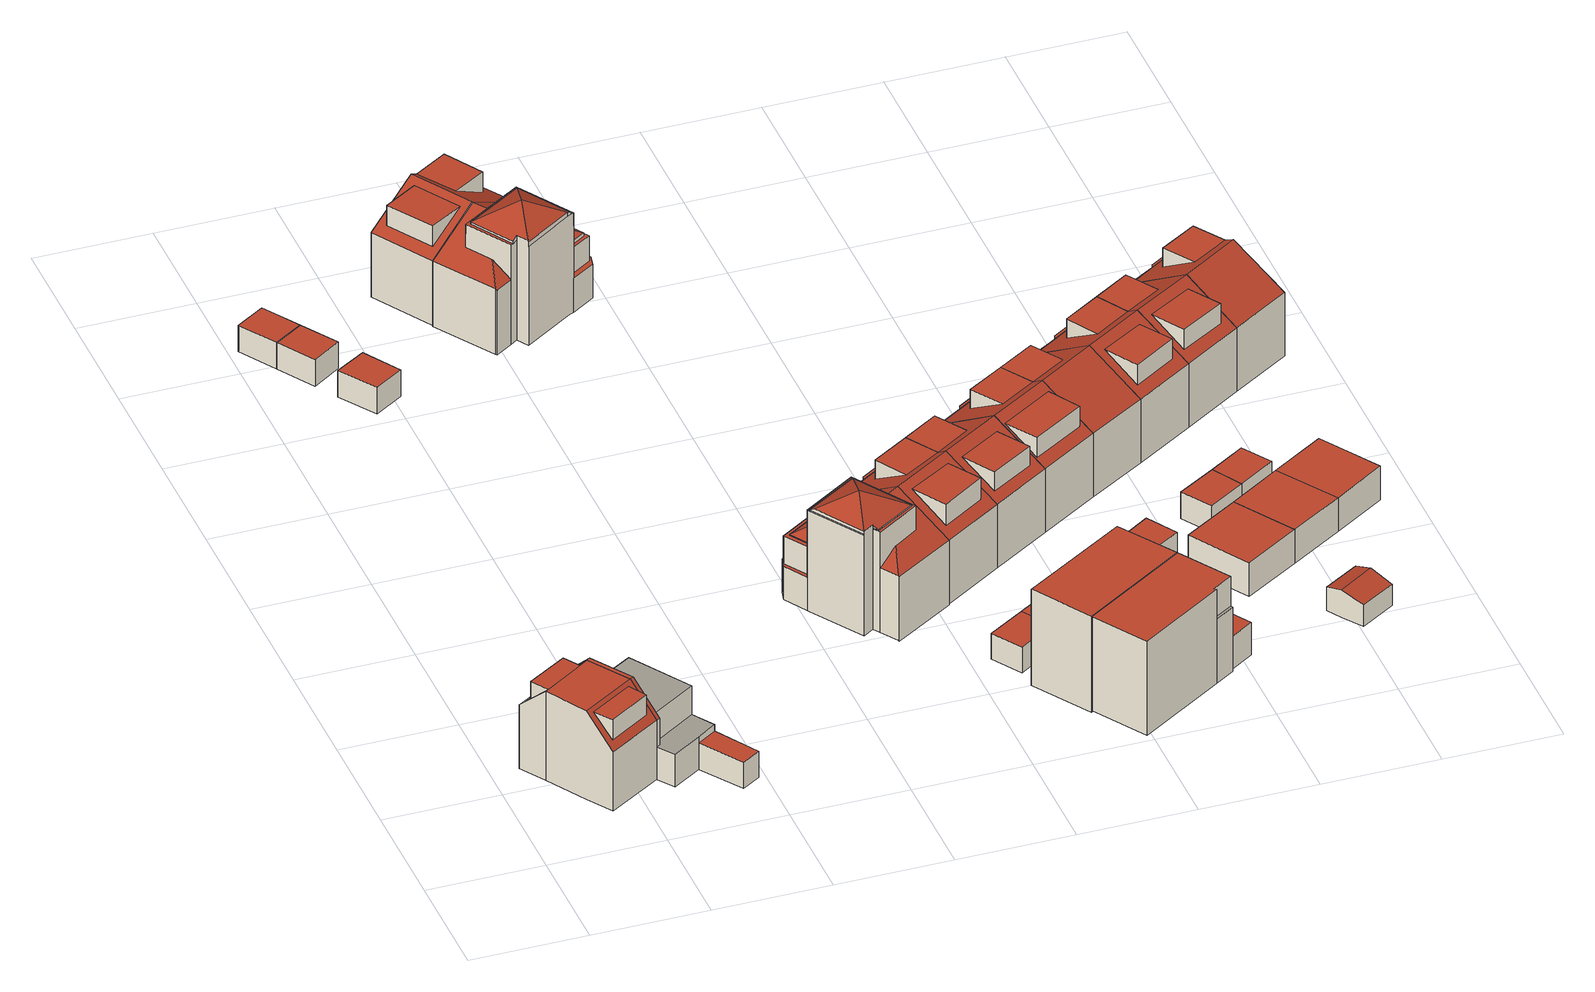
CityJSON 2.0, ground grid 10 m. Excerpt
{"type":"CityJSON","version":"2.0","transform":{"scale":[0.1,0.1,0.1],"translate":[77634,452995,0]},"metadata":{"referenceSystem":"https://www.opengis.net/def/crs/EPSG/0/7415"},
"CityObjects":{
"building1":{"type":"Building","attributes":{"Volume":386.83,"Dakoppervlakte":39.55,"Muuroppervlakte":204.33,"Vloeroppervlakte":48.6,"hoogte_Z_max_in_m_NAP":9.59,"GEB_DOEL":"woonfunctie","dateOfConstruction":"1979-01-01","measuredHeight":8.4},"children":["building1-1","building1-2"],"geometry":[{"type":"Solid","lod":"2","boundaries":[[[[0,1,2,3,4,5,6,7,8,9]],[[10,11,12,13],[14,15,16,17]],[[11,10,18,19]],[[20,21,22,23,19,18],[24,25,26,27]],[[10,13,9,8,7,6,20,18]],[[21,20,6,5]],[[5,4,22,21]],[[0,9,13,12]],[[2,19,23,3]],[[4,3,23,22]],[[12,11,19,2,1,0]],[[28,29,14,17]],[[17,16,28]],[[29,28,16,15]],[[15,14,29]],[[24,27,30,31]],[[27,26,30]],[[31,30,26,25]],[[31,25,24]]]],"semantics":{"surfaces":[{"type":"GroundSurface"},{"type":"RoofSurface"},{"type":"WallSurface"}],"values":[[0,1,1,1,2,2,2,2,2,2,2,1,2,2,2,1,2,2,2]]}}]},
"building1-1":{"type":"BuildingInstallation","attributes":{"relationToConstruction":"outside"},"parents":["building1"],"geometry":[{"type":"MultiSurface","lod":"2","boundaries":[[[28,29,14,17]],[[17,16,28]],[[29,28,16,15]],[[15,14,29]]],"semantics":{"surfaces":[{"type":"RoofSurface"},{"type":"WallSurface"}],"values":[0,1,1,1]}}]},
"building1-2":{"type":"BuildingInstallation","attributes":{"relationToConstruction":"outside"},"parents":["building1"],"geometry":[{"type":"MultiSurface","lod":"2","boundaries":[[[24,27,30,31]],[[27,26,30]],[[31,30,26,25]],[[31,25,24]]],"semantics":{"surfaces":[{"type":"RoofSurface"},{"type":"WallSurface"}],"values":[0,1,1,1]}}]},
"building2":{"type":"Building","attributes":{"Volume":288.57,"Dakoppervlakte":12.69,"Muuroppervlakte":230.84,"Vloeroppervlakte":63.29,"hoogte_Z_max_in_m_NAP":9.59,"GEB_DOEL":"woonfunctie","dateOfConstruction":"1979-01-01","measuredHeight":8.43},"geometry":[{"type":"Solid","lod":"2","boundaries":[[[[32,33,34,35,36,37,38,39,9,8,7,6,40,41]],[[42,43,44,45]],[[46,47,48,49,50,51,52]],[[53,54,55,56,57]],[[58,59,60,61]],[[62,18,10,63]],[[20,18,62,64]],[[13,65,63,10]],[[33,56,45,44,49,34]],[[34,49,48,58,35]],[[39,46,52,9]],[[47,46,39,38,59]],[[37,36,61,60]],[[61,36,35,58]],[[48,47,59,58]],[[53,57,32,41]],[[41,40,54,53]],[[32,57,56,33]],[[9,52,13,10,18,7,8]],[[20,64,54,40,6]],[[18,20,6,7]],[[52,51,65,13]],[[49,44,43,50]],[[45,56,55,42]],[[63,65,51,50,43,42,55,54,64,62]],[[38,37,60,59]]]],"semantics":{"surfaces":[{"type":"GroundSurface"},{"type":"OuterFloorSurface"},{"type":"RoofSurface"},{"type":"WallSurface"}],"values":[[0,1,1,1,2,2,2,2,3,3,3,3,3,3,3,3,3,3,3,3,3,3,3,3,3,3]]}}]},
"building3":{"type":"Building","attributes":{"Volume":28.55,"Dakoppervlakte":11.29,"Muuroppervlakte":34.2,"Vloeroppervlakte":11.29,"hoogte_Z_max_in_m_NAP":3.49,"GEB_DOEL":"onbekend","dateOfConstruction":"1999-01-01","measuredHeight":2.53},"geometry":[{"type":"Solid","lod":"2","boundaries":[[[[66,67,68,69]],[[70,71,72,73]],[[68,67,71,70]],[[66,72,71,67]],[[69,73,72,66]],[[69,68,70,73]]]],"semantics":{"surfaces":[{"type":"GroundSurface"},{"type":"RoofSurface"},{"type":"WallSurface"}],"values":[[0,1,2,2,2,2]]}}]},
"building4":{"type":"Building","attributes":{"Volume":28.62,"Dakoppervlakte":11.28,"Muuroppervlakte":34.29,"Vloeroppervlakte":11.28,"hoogte_Z_max_in_m_NAP":3.49,"GEB_DOEL":"onbekend","dateOfConstruction":"1999-01-01","measuredHeight":2.54},"geometry":[{"type":"Solid","lod":"2","boundaries":[[[[68,67,74,75]],[[76,77,71,70]],[[68,75,76,70]],[[75,74,77,76]],[[67,71,77,74]],[[68,70,71,67]]]],"semantics":{"surfaces":[{"type":"GroundSurface"},{"type":"RoofSurface"},{"type":"WallSurface"}],"values":[[0,1,2,2,2,2]]}}]},
"building5":{"type":"Building","attributes":{"Volume":29.19,"Dakoppervlakte":11.5,"Muuroppervlakte":34.66,"Vloeroppervlakte":11.5,"hoogte_Z_max_in_m_NAP":3.49,"GEB_DOEL":"onbekend","dateOfConstruction":"1999-01-01","measuredHeight":2.54},"geometry":[{"type":"Solid","lod":"2","boundaries":[[[[78,79,80,81]],[[82,83,84,85]],[[82,78,81,83]],[[81,80,84,83]],[[84,80,79,85]],[[78,82,85,79]]]],"semantics":{"surfaces":[{"type":"GroundSurface"},{"type":"RoofSurface"},{"type":"WallSurface"}],"values":[[0,1,2,2,2,2]]}}]},
"building6":{"type":"Building","attributes":{"Volume":504.86,"Dakoppervlakte":55.8,"Muuroppervlakte":244.58,"Vloeroppervlakte":65.82,"hoogte_Z_max_in_m_NAP":9.95,"GEB_DOEL":"woonfunctie","dateOfConstruction":"1999-01-01","measuredHeight":8.85},"children":["building6-1"],"geometry":[{"type":"Solid","lod":"2","boundaries":[[[[86,87,88,89,90,91,92,93,94,95,96,97,98,99]],[[100,101,102,103],[104,105,106,107]],[[100,108,109,110,111,112,113,101]],[[114,115,116,117]],[[118,119,120,121,122,123]],[[124,125,113,112]],[[102,87,86,103]],[[121,108,100,103,86,99,98]],[[109,120,91,90,89,88,101,113,110]],[[114,95,94,115]],[[95,114,117,96]],[[91,120,119,92]],[[122,121,98,97,116]],[[118,123,115,94,93]],[[92,119,118,93]],[[122,116,115,123]],[[108,121,120,109]],[[125,110,113]],[[124,112,111]],[[111,110,125,124]],[[88,87,102,101]],[[97,96,117,116]],[[126,104,107,127]],[[105,104,126]],[[107,106,127]],[[127,106,105,126]]]],"semantics":{"surfaces":[{"type":"GroundSurface"},{"type":"RoofSurface"},{"type":"WallSurface"}],"values":[[0,1,1,1,1,1,2,2,2,2,2,2,2,2,2,2,2,2,2,2,2,2,1,2,2,2]]}}]},
"building6-1":{"type":"BuildingInstallation","attributes":{"relationToConstruction":"outside"},"parents":["building6"],"geometry":[{"type":"MultiSurface","lod":"2","boundaries":[[[126,104,107,127]],[[105,104,126]],[[107,106,127]],[[127,106,105,126]]],"semantics":{"surfaces":[{"type":"RoofSurface"},{"type":"WallSurface"}],"values":[0,1,1,1]}}]},
"building7":{"type":"Building","attributes":{"Volume":634.62,"Dakoppervlakte":88.43,"Muuroppervlakte":297.11,"Vloeroppervlakte":77.49,"hoogte_Z_max_in_m_NAP":12.31,"GEB_DOEL":"woonfunctie","dateOfConstruction":"1999-01-01","measuredHeight":11.28},"geometry":[{"type":"Solid","lod":"2","boundaries":[[[[128,129,130,131,132,133,134,135,136,137,138,139,140,141,142,143,144]],[[145,146,147,148,149,150,151,152]],[[153,154,155]],[[156,157,158,155,154]],[[159,156,154]],[[153,160,159,154]],[[161,162,163,164,165,166,167]],[[168,169,170,171,172,173,174,175]],[[176,177,178,179,171,170,180]],[[181,182,183,184,185,186,187,188]],[[176,189,177]],[[175,174,190]],[[173,147,146,190,174]],[[184,164,163,149,148,178,177,189,185]],[[191,192,160,150]],[[134,133,168,175]],[[169,168,133,132]],[[187,180,170,169,132,131,130]],[[157,193,158]],[[160,192,156,159]],[[129,188,187,130]],[[181,188,129,128]],[[128,144,166,182,181]],[[144,143,167,166]],[[167,143,142,161]],[[162,141,140,163]],[[165,183,182,166]],[[180,187,186,176]],[[135,134,175,190]],[[158,193,194,145]],[[191,138,137,194,193,157,156,192]],[[147,173,172,171,179,178,148]],[[191,150,149,163,140,139,138]],[[137,136,135,190,146,145,194]],[[160,153,151,150]],[[183,165,164,184]],[[176,186,185,189]],[[155,158,145,152]],[[155,152,151,153]],[[141,162,161,142]]]],"semantics":{"surfaces":[{"type":"GroundSurface"},{"type":"RoofSurface"},{"type":"WallSurface"}],"values":[[0,1,1,1,1,1,1,1,1,1,1,1,2,2,2,2,2,2,2,2,2,2,2,2,2,2,2,2,2,2,2,2,2,2,2,2,2,2,2,2]]}}]},
"building8":{"type":"Building","attributes":{"Volume":639.6,"Dakoppervlakte":88.65,"Muuroppervlakte":304.22,"Vloeroppervlakte":78.25,"hoogte_Z_max_in_m_NAP":12.3,"GEB_DOEL":"woonfunctie","dateOfConstruction":"1999-01-01","measuredHeight":11.28},"geometry":[{"type":"Solid","lod":"2","boundaries":[[[[195,196,197,198,199,200,201,202,203,204,205,206,207,208,209,210,211,212,213,214,215,216]],[[217,218,219,220,221,222,223,224]],[[108,100,225,226,227,228,229]],[[230,231,232,225,100,103]],[[230,233,234,231]],[[235,229,228]],[[236,237,238,239,240,241,242]],[[243,244,245,246,247,248,249,250,122,121]],[[251,117,116,252]],[[253,254,255,256]],[[257,258,253,256]],[[253,258,259]],[[260,254,253,259,261]],[[262,219,218,234,200,199,198]],[[202,201,233,230]],[[234,233,201,200]],[[108,121,205,204,203,103,100]],[[202,230,103,203]],[[216,215,239,238]],[[214,240,239,215]],[[240,214,213,241]],[[242,241,213,212]],[[250,249,210,209,252]],[[206,205,121,122,116]],[[248,247,242,212,211]],[[249,248,211,210]],[[209,208,251,252]],[[207,117,251,208]],[[206,116,117,207]],[[236,246,245,237]],[[246,236,242,247]],[[235,244,243,229]],[[229,243,121,108]],[[224,227,226,225,232,217]],[[234,218,217,232,231]],[[235,228,227,224,223,238,237,245,244]],[[222,257,256,263]],[[261,219,262,260]],[[197,264,255,254,260,262,198]],[[263,256,255,264]],[[222,263,264,197,196,195,216,238,223]],[[257,222,221,258]],[[259,220,219,261]],[[258,221,220,259]],[[116,122,250,252]]]],"semantics":{"surfaces":[{"type":"GroundSurface"},{"type":"RoofSurface"},{"type":"WallSurface"}],"values":[[0,1,1,1,1,1,1,1,1,1,1,1,1,2,2,2,2,2,2,2,2,2,2,2,2,2,2,2,2,2,2,2,2,2,2,2,2,2,2,2,2,2,2,2,2]]}}]},
"building9":{"type":"Building","attributes":{"Volume":27.88,"Dakoppervlakte":11.37,"Muuroppervlakte":33.29,"Vloeroppervlakte":11.37,"hoogte_Z_max_in_m_NAP":3.43,"GEB_DOEL":"onbekend","dateOfConstruction":"1999-01-01","measuredHeight":2.45},"geometry":[{"type":"Solid","lod":"2","boundaries":[[[[265,266,267,268]],[[269,270,271,272]],[[266,272,271,267]],[[266,265,269,272]],[[268,270,269,265]],[[267,271,270,268]]]],"semantics":{"surfaces":[{"type":"GroundSurface"},{"type":"RoofSurface"},{"type":"WallSurface"}],"values":[[0,1,2,2,2,2]]}}]},
"building10":{"type":"Building","attributes":{"Volume":500.2,"Dakoppervlakte":56.61,"Muuroppervlakte":242.41,"Vloeroppervlakte":65.35,"hoogte_Z_max_in_m_NAP":10.02,"GEB_DOEL":"woonfunctie","dateOfConstruction":"1999-01-01","measuredHeight":8.92},"children":["building10-1"],"geometry":[{"type":"Solid","lod":"2","boundaries":[[[[273,274,275,276,277,278,279,280,281,282,283,284,285,286]],[[287,288,188,187,289,290]],[[291,292,293,294]],[[295,296,297,298]],[[180,170,299,296,295,300,301,302]],[[299,170,169,303],[304,305,306,307]],[[169,280,279,303]],[[180,187,282,281,170]],[[275,274,294,290,289]],[[285,284,288,287,293]],[[283,282,187,188]],[[292,286,285,293]],[[294,274,273,291]],[[292,291,273,286]],[[287,290,294,293]],[[302,289,187,180]],[[297,296,301]],[[299,303,279,278,277,276,275,289,302,301,296]],[[301,300,298,297]],[[300,295,298]],[[280,169,170,281]],[[284,283,188,288]],[[308,309,304,307]],[[309,308,306,305]],[[305,304,309]],[[308,307,306]]]],"semantics":{"surfaces":[{"type":"GroundSurface"},{"type":"RoofSurface"},{"type":"WallSurface"}],"values":[[0,1,1,1,1,1,2,2,2,2,2,2,2,2,2,2,2,2,2,2,2,2,1,2,2,2]]}}]},
"building10-1":{"type":"BuildingInstallation","attributes":{"relationToConstruction":"outside"},"parents":["building10"],"geometry":[{"type":"MultiSurface","lod":"2","boundaries":[[[308,309,304,307]],[[309,308,306,305]],[[305,304,309]],[[308,307,306]]],"semantics":{"surfaces":[{"type":"RoofSurface"},{"type":"WallSurface"}],"values":[0,1,1,1]}}]},
"building11":{"type":"Building","attributes":{"Volume":27.89,"Dakoppervlakte":11.32,"Muuroppervlakte":33.37,"Vloeroppervlakte":11.32,"hoogte_Z_max_in_m_NAP":3.43,"GEB_DOEL":"onbekend","dateOfConstruction":"1999-01-01","measuredHeight":2.46},"geometry":[{"type":"Solid","lod":"2","boundaries":[[[[267,310,311,268]],[[312,271,270,313]],[[267,268,270,271]],[[311,313,270,268]],[[310,312,313,311]],[[310,267,271,312]]]],"semantics":{"surfaces":[{"type":"GroundSurface"},{"type":"RoofSurface"},{"type":"WallSurface"}],"values":[[0,1,2,2,2,2]]}}]},
"building12":{"type":"Building","attributes":{"Volume":632.76,"Dakoppervlakte":78.88,"Muuroppervlakte":322.73,"Vloeroppervlakte":78.88,"hoogte_Z_max_in_m_NAP":10.12,"GEB_DOEL":"woonfunctie","dateOfConstruction":"2004-01-01","measuredHeight":9.17},"geometry":[{"type":"Solid","lod":"2","boundaries":[[[[314,315,316,317,318,319,320]],[[321,322,323,324,325]],[[326,327,328,329]],[[321,316,315,329,322]],[[323,328,319,318,324]],[[321,325,324,318,317,316]],[[315,314,326,329]],[[326,314,320,327]],[[328,327,320,319]],[[322,329,328,323]]]],"semantics":{"surfaces":[{"type":"GroundSurface"},{"type":"RoofSurface"},{"type":"WallSurface"}],"values":[[0,1,1,2,2,2,2,2,2,2]]}}]},
"building13":{"type":"Building","attributes":{"Volume":499.97,"Dakoppervlakte":56.99,"Muuroppervlakte":243.15,"Vloeroppervlakte":65.18,"hoogte_Z_max_in_m_NAP":10.02,"GEB_DOEL":"woonfunctie","dateOfConstruction":"1999-01-01","measuredHeight":8.95},"children":["building13-1"],"geometry":[{"type":"Solid","lod":"2","boundaries":[[[[330,331,332,333,334,335,336,279,278,277,276,275,274,273]],[[337,338,339,340,290,289]],[[291,294,341,342]],[[343,344,297,296]],[[345,302,301,346,343,296,299,347]],[[303,348,347,299],[349,350,351,352]],[[303,279,336,348]],[[347,348,336,335]],[[332,331,341,340,339]],[[290,294,274,275,289]],[[339,338,333,332]],[[331,330,342,341]],[[273,291,342,330]],[[273,274,294,291]],[[290,340,341,294]],[[345,337,289,302]],[[297,301,296]],[[301,302,289,275,276,277,278,279,303,299,296]],[[344,343,346]],[[346,301,297,344]],[[345,347,335,334,337]],[[337,334,333,338]],[[353,354,351,350]],[[349,352,354,353]],[[354,352,351]],[[350,349,353]]]],"semantics":{"surfaces":[{"type":"GroundSurface"},{"type":"RoofSurface"},{"type":"WallSurface"}],"values":[[0,1,1,1,1,1,2,2,2,2,2,2,2,2,2,2,2,2,2,2,2,2,1,2,2,2]]}}]},
"building13-1":{"type":"BuildingInstallation","attributes":{"relationToConstruction":"outside"},"parents":["building13"],"geometry":[{"type":"MultiSurface","lod":"2","boundaries":[[[353,354,351,350]],[[349,352,354,353]],[[354,352,351]],[[350,349,353]]],"semantics":{"surfaces":[{"type":"RoofSurface"},{"type":"WallSurface"}],"values":[0,1,1,1]}}]},
"building14":{"type":"Building","attributes":{"Volume":560.11,"Dakoppervlakte":71.29,"Muuroppervlakte":304.42,"Vloeroppervlakte":71.75,"hoogte_Z_max_in_m_NAP":10.12,"GEB_DOEL":"woonfunctie","dateOfConstruction":"2004-01-01","measuredHeight":8.91},"geometry":[{"type":"Solid","lod":"2","boundaries":[[[[355,356,357,358,359,360,361,362]],[[363,364,365,366]],[[321,367,368,369,370,322]],[[371,326,329,372]],[[368,367,360,359,364]],[[362,361,321,322,329]],[[357,356,371,372]],[[356,355,326,371]],[[362,329,326,355]],[[364,359,358,365]],[[366,365,358,357,372]],[[368,364,363,369]],[[366,370,369,363]],[[370,366,372,329,322]],[[361,360,367,321]]]],"semantics":{"surfaces":[{"type":"GroundSurface"},{"type":"OuterFloorSurface"},{"type":"RoofSurface"},{"type":"WallSurface"}],"values":[[0,1,2,2,3,3,3,3,3,3,3,3,3,3,3]]}}]},
"building15":{"type":"Building","attributes":{"Volume":28.61,"Dakoppervlakte":11.35,"Muuroppervlakte":34.18,"Vloeroppervlakte":11.35,"hoogte_Z_max_in_m_NAP":3.43,"GEB_DOEL":"onbekend","dateOfConstruction":"1999-01-01","measuredHeight":2.52},"geometry":[{"type":"Solid","lod":"2","boundaries":[[[[373,374,375,376]],[[377,378,379,380]],[[376,378,377,373]],[[376,375,379,378]],[[374,380,379,375]],[[373,377,380,374]]]],"semantics":{"surfaces":[{"type":"GroundSurface"},{"type":"RoofSurface"},{"type":"WallSurface"}],"values":[[0,1,2,2,2,2]]}}]},
"building16":{"type":"Building","attributes":{"Volume":499.41,"Dakoppervlakte":70.47,"Muuroppervlakte":257.48,"Vloeroppervlakte":65.12,"hoogte_Z_max_in_m_NAP":10.02,"GEB_DOEL":"woonfunctie","dateOfConstruction":"1999-01-01","measuredHeight":8.9},"geometry":[{"type":"Solid","lod":"2","boundaries":[[[[381,382,383,384,385,386,387,336,335,334,333,388,389,390]],[[391,338,337,392,393,394]],[[395,396,397,398]],[[399,400,401,402]],[[403,345,347,404,401,400,405,406]],[[404,347,348,407],[408,409,410,411]],[[411,412,413,408]],[[347,345,337,334,335,336,348]],[[348,336,387,407]],[[407,387,386,404]],[[389,388,391,394,396]],[[338,391,388,333]],[[338,333,334,337]],[[383,382,397,393,392]],[[397,382,381,398]],[[390,395,398,381]],[[394,393,397,396]],[[337,345,403,392]],[[402,401,406]],[[384,383,392,403,406,401,404,386,385]],[[406,405,399,402]],[[405,400,399]],[[412,411,410]],[[413,412,410,409]],[[409,408,413]],[[395,390,389,396]]]],"semantics":{"surfaces":[{"type":"GroundSurface"},{"type":"RoofSurface"},{"type":"WallSurface"}],"values":[[0,1,1,1,1,1,1,2,2,2,2,2,2,2,2,2,2,2,2,2,2,2,2,2,2,2]]}}]},
"building17":{"type":"Building","attributes":{"Volume":28.05,"Dakoppervlakte":11.35,"Muuroppervlakte":33.51,"Vloeroppervlakte":11.35,"hoogte_Z_max_in_m_NAP":3.43,"GEB_DOEL":"onbekend","dateOfConstruction":"1999-01-01","measuredHeight":2.47},"geometry":[{"type":"Solid","lod":"2","boundaries":[[[[414,415,416,417]],[[418,377,380,419]],[[414,417,380,377]],[[380,417,416,419]],[[415,418,419,416]],[[414,377,418,415]]]],"semantics":{"surfaces":[{"type":"GroundSurface"},{"type":"RoofSurface"},{"type":"WallSurface"}],"values":[[0,1,2,2,2,2]]}}]},
"building18":{"type":"Building","attributes":{"Volume":481.57,"Dakoppervlakte":72.82,"Muuroppervlakte":241.43,"Vloeroppervlakte":64.79,"hoogte_Z_max_in_m_NAP":10.02,"GEB_DOEL":"woonfunctie","dateOfConstruction":"1999-01-01","measuredHeight":8.91},"geometry":[{"type":"Solid","lod":"2","boundaries":[[[[384,383,382,381,420,421,422,423,424,425,426,387,386,385]],[[427,428,429,430,393,392]],[[431,398,397,432]],[[433,402,401,434]],[[435,436,403,406,437,434,401,404]],[[404,407,438,435]],[[386,387,407,404]],[[407,387,426,438]],[[427,436,435,438,426,425,424]],[[430,429,422,421,432]],[[382,383,392,393,397]],[[422,429,428,423]],[[432,421,420,431]],[[381,398,431,420]],[[397,398,381,382]],[[393,430,432,397]],[[436,427,392,403]],[[402,406,401]],[[404,401,406,403,392,383,384,385,386]],[[433,434,437]],[[437,406,402,433]],[[424,423,428,427]]]],"semantics":{"surfaces":[{"type":"GroundSurface"},{"type":"RoofSurface"},{"type":"WallSurface"}],"values":[[0,1,1,1,1,1,2,2,2,2,2,2,2,2,2,2,2,2,2,2,2,2]]}}]},
"building19":{"type":"Building","attributes":{"Volume":107.72,"Dakoppervlakte":34.12,"Muuroppervlakte":73.79,"Vloeroppervlakte":34.12,"hoogte_Z_max_in_m_NAP":4.15,"GEB_DOEL":"overige gebruiksfunctie","dateOfConstruction":"2004-01-01","measuredHeight":3.16},"geometry":[{"type":"Solid","lod":"2","boundaries":[[[[439,440,441,442]],[[443,444,445,446]],[[441,440,446,445]],[[440,439,443,446]],[[442,444,443,439]],[[444,442,441,445]]]],"semantics":{"surfaces":[{"type":"GroundSurface"},{"type":"RoofSurface"},{"type":"WallSurface"}],"values":[[0,1,2,2,2,2]]}}]},
"building20":{"type":"Building","attributes":{"Volume":28.77,"Dakoppervlakte":11.43,"Muuroppervlakte":34.25,"Vloeroppervlakte":11.43,"hoogte_Z_max_in_m_NAP":3.43,"GEB_DOEL":"onbekend","dateOfConstruction":"1999-01-01","measuredHeight":2.52},"geometry":[{"type":"Solid","lod":"2","boundaries":[[[[447,448,449,450]],[[451,452,453,454]],[[453,449,448,454]],[[448,447,451,454]],[[450,452,451,447]],[[449,453,452,450]]]],"semantics":{"surfaces":[{"type":"GroundSurface"},{"type":"RoofSurface"},{"type":"WallSurface"}],"values":[[0,1,2,2,2,2]]}}]},
"building21":{"type":"Building","attributes":{"Volume":497.75,"Dakoppervlakte":56.71,"Muuroppervlakte":242.06,"Vloeroppervlakte":65.11,"hoogte_Z_max_in_m_NAP":10.02,"GEB_DOEL":"woonfunctie","dateOfConstruction":"1999-01-01","measuredHeight":8.92},"children":["building21-1"],"geometry":[{"type":"Solid","lod":"2","boundaries":[[[[455,456,457,458,459,460,461,462,463,464,426,425,424,423]],[[465,428,427,466,467,468]],[[469,470,471,472]],[[473,474,475,476]],[[436,435,477,476,475,478,479,480]],[[477,435,438,481],[482,483,484,485]],[[481,438,426,464]],[[481,464,463,477]],[[465,468,471,456,455]],[[455,423,428,465]],[[467,466,460,459,472]],[[470,457,456,471]],[[472,459,458,469]],[[457,470,469,458]],[[468,467,472,471]],[[427,436,480,466]],[[473,476,479]],[[461,460,466,480,479,476,477,463,462]],[[479,478,474,473]],[[478,475,474]],[[435,436,427,424,425,426,438]],[[424,427,428,423]],[[485,486,487,482]],[[484,483,487,486]],[[483,482,487]],[[486,485,484]]]],"semantics":{"surfaces":[{"type":"GroundSurface"},{"type":"RoofSurface"},{"type":"WallSurface"}],"values":[[0,1,1,1,1,1,2,2,2,2,2,2,2,2,2,2,2,2,2,2,2,2,1,2,2,2]]}}]},
"building21-1":{"type":"BuildingInstallation","attributes":{"relationToConstruction":"outside"},"parents":["building21"],"geometry":[{"type":"MultiSurface","lod":"2","boundaries":[[[485,486,487,482]],[[484,483,487,486]],[[483,482,487]],[[486,485,484]]],"semantics":{"surfaces":[{"type":"RoofSurface"},{"type":"WallSurface"}],"values":[0,1,1,1]}}]},
"building22":{"type":"Building","attributes":{"Volume":30.75,"Dakoppervlakte":13.43,"Muuroppervlakte":32.5,"Vloeroppervlakte":13.03,"hoogte_Z_max_in_m_NAP":3.77,"GEB_DOEL":"onbekend","dateOfConstruction":"2004-01-01","measuredHeight":2.59},"geometry":[{"type":"Solid","lod":"2","boundaries":[[[[488,489,490,491,492,493]],[[494,495,496,497]],[[498,499,496,495]],[[493,492,499,498]],[[494,497,490,489]],[[488,495,494,489]],[[499,492,491,490,497,496]],[[488,493,498,495]]]],"semantics":{"surfaces":[{"type":"GroundSurface"},{"type":"RoofSurface"},{"type":"WallSurface"}],"values":[[0,1,1,2,2,2,2,2]]}}]},
"building23":{"type":"Building","attributes":{"Volume":103.09,"Dakoppervlakte":32.45,"Muuroppervlakte":72.5,"Vloeroppervlakte":32.45,"hoogte_Z_max_in_m_NAP":4.15,"GEB_DOEL":"overige gebruiksfunctie","dateOfConstruction":"2004-01-01","measuredHeight":3.18},"geometry":[{"type":"Solid","lod":"2","boundaries":[[[[441,500,501,442]],[[444,502,503,445]],[[441,442,444,445]],[[442,501,502,444]],[[501,500,503,502]],[[441,445,503,500]]]],"semantics":{"surfaces":[{"type":"GroundSurface"},{"type":"RoofSurface"},{"type":"WallSurface"}],"values":[[0,1,2,2,2,2]]}}]},
"building24":{"type":"Building","attributes":{"Volume":28.06,"Dakoppervlakte":11.23,"Muuroppervlakte":33.69,"Vloeroppervlakte":11.23,"hoogte_Z_max_in_m_NAP":3.43,"GEB_DOEL":"onbekend","dateOfConstruction":"1999-01-01","measuredHeight":2.5},"geometry":[{"type":"Solid","lod":"2","boundaries":[[[[449,504,505,450]],[[452,506,507,453]],[[449,450,452,453]],[[450,505,506,452]],[[504,507,506,505]],[[504,449,453,507]]]],"semantics":{"surfaces":[{"type":"GroundSurface"},{"type":"RoofSurface"},{"type":"WallSurface"}],"values":[[0,1,2,2,2,2]]}}]},
"building25":{"type":"Building","attributes":{"Volume":504.97,"Dakoppervlakte":58.11,"Muuroppervlakte":242.94,"Vloeroppervlakte":66.19,"hoogte_Z_max_in_m_NAP":10.02,"GEB_DOEL":"woonfunctie","dateOfConstruction":"1999-01-01","measuredHeight":8.91},"children":["building25-1"],"geometry":[{"type":"Solid","lod":"2","boundaries":[[[[461,460,459,458,508,509,510,511,512,513,514,464,463,462]],[[515,516,467,466,517,518]],[[469,472,519,520]],[[476,521,522,473]],[[523,480,479,524,521,476,477,525]],[[525,477,481,526],[527,528,529,530]],[[481,464,514,526]],[[525,526,514,513]],[[510,509,519,516,515]],[[459,460,466,467,472]],[[518,511,510,515]],[[520,519,509,508]],[[508,458,469,520]],[[459,472,469,458]],[[467,516,519,472]],[[466,480,523,517]],[[473,479,476]],[[463,464,481,477,476,479,480,466,460,461,462]],[[522,521,524]],[[524,479,473,522]],[[523,525,513,512,517]],[[512,511,518,517]],[[531,532,527,530]],[[532,531,529,528]],[[528,527,532]],[[531,530,529]]]],"semantics":{"surfaces":[{"type":"GroundSurface"},{"type":"RoofSurface"},{"type":"WallSurface"}],"values":[[0,1,1,1,1,1,2,2,2,2,2,2,2,2,2,2,2,2,2,2,2,2,1,2,2,2]]}}]},
"building25-1":{"type":"BuildingInstallation","attributes":{"relationToConstruction":"outside"},"parents":["building25"],"geometry":[{"type":"MultiSurface","lod":"2","boundaries":[[[531,532,527,530]],[[532,531,529,528]],[[528,527,532]],[[531,530,529]]],"semantics":{"surfaces":[{"type":"RoofSurface"},{"type":"WallSurface"}],"values":[0,1,1,1]}}]},
"building26":{"type":"Building","attributes":{"Volume":102.58,"Dakoppervlakte":32.47,"Muuroppervlakte":72.11,"Vloeroppervlakte":32.47,"hoogte_Z_max_in_m_NAP":4.15,"GEB_DOEL":"overige gebruiksfunctie","dateOfConstruction":"2004-01-01","measuredHeight":3.16},"geometry":[{"type":"Solid","lod":"2","boundaries":[[[[533,501,500,534]],[[502,535,536,503]],[[500,501,502,503]],[[501,533,535,502]],[[534,536,535,533]],[[534,500,503,536]]]],"semantics":{"surfaces":[{"type":"GroundSurface"},{"type":"RoofSurface"},{"type":"WallSurface"}],"values":[[0,1,2,2,2,2]]}}]},
"building27":{"type":"Building","attributes":{"Volume":483.06,"Dakoppervlakte":72.93,"Muuroppervlakte":241.93,"Vloeroppervlakte":64.88,"hoogte_Z_max_in_m_NAP":10.02,"GEB_DOEL":"woonfunctie","dateOfConstruction":"1999-01-01","measuredHeight":8.92},"geometry":[{"type":"Solid","lod":"2","boundaries":[[[[537,538,539,540,541,542,514,513,512,511,543,544,545,546]],[[547,548,518,517,549,550]],[[551,552,553,554]],[[555,556,557,558]],[[559,523,525,560,556,555,561,562]],[[563,560,525,526]],[[513,514,526,525]],[[526,514,542,563]],[[523,517,512,513,525]],[[550,549,538,537,554]],[[548,547,553,544,543]],[[518,511,512,517]],[[545,544,553,552]],[[546,551,554,537]],[[545,552,551,546]],[[547,550,554,553]],[[517,523,559,549]],[[557,556,562]],[[539,538,549,559,562,556,560,563,542,541,540]],[[562,561,558,557]],[[561,555,558]],[[543,511,518,548]]]],"semantics":{"surfaces":[{"type":"GroundSurface"},{"type":"RoofSurface"},{"type":"WallSurface"}],"values":[[0,1,1,1,1,1,2,2,2,2,2,2,2,2,2,2,2,2,2,2,2,2]]}}]}
},
"vertices":[
[72,47,12],[58,68,12],[37,103,12],[23,125,12],[55,145,12],[57,141,12],[69,150,12],[81,132,12],[104,97,12],[118,75,12],[104,97,96],[58,68,96],[72,47,68],[118,75,68],[101,92,93],[110,77,74],[74,54,74],[64,69,93],[81,132,96],[37,103,96],[69,150,75],[57,141,76],[55,145,72],[23,125,72],[41,109,93],[32,124,77],[66,145,77],[75,131,93],[74,54,93],[110,77,93],[66,145,93],[32,124,93],
[113,177,12],[125,159,12],[158,107,12],[170,88,12],[193,51,12],[177,41,12],[153,77,12],[128,61,12],[72,152,12],[109,176,12],[84,134,70],[118,81,70],[158,107,70],[125,159,70],[128,61,43],[153,77,43],[170,88,43],[158,107,43],[118,81,43],[121,77,43],[118,75,43],[109,176,43],[72,152,43],[84,134,43],[125,159,43],[113,177,43],[170,88,37],[153,77,37],[177,41,37],[193,51,37],[84,134,96],[107,99,96],[72,152,75],[121,77,68],
[33,743,10],[53,711,10],[28,695,10],[8,727,10],[28,695,35],[53,711,35],[33,743,35],[8,727,35],
[73,680,10],[48,663,10],[48,663,35],[73,680,35],
[60,644,10],[86,660,10],[106,628,10],[81,612,10],[60,644,35],[81,612,35],[106,628,35],[86,660,35],
[161,708,11],[129,760,11],[171,786,11],[175,789,11],[206,808,11],[217,815,11],[218,816,11],[233,792,11],[236,791,11],[243,790,11],[256,768,11],[252,766,11],[250,764,11],[203,735,11],[203,735,100],[171,786,100],[129,760,72],[161,708,72],[194,738,96],[165,720,77],[141,758,77],[170,776,96],[250,764,69],[217,815,69],[206,808,77],[226,775,77],[198,758,96],[177,790,96],[243,790,42],[236,791,42],[252,766,42],[256,768,42],[233,792,66],[218,816,66],[217,815,66],[250,764,66],[252,766,66],[236,791,66],[226,775,96],[206,808,96],[165,720,96],[141,758,96],
[332,297,10],[355,312,10],[355,311,10],[384,265,10],[411,222,10],[358,189,10],[358,190,10],[348,205,10],[347,207,10],[344,211,10],[335,205,10],[306,250,10],[305,252,10],[293,272,10],[295,282,10],[322,299,10],[328,298,10],[347,207,105],[348,205,105],[386,229,105],[352,282,105],[305,252,105],[306,250,105],[352,279,105],[383,230,105],[352,279,106],[343,239,123],[383,230,106],[335,205,109],[344,211,109],[347,207,106],[309,246,109],[306,250,106],[295,282,41],[293,272,41],[305,252,41],[308,254,41],[294,276,41],[328,298,41],[322,299,41],[358,189,71],[411,222,71],[384,265,100],[369,255,100],[372,251,97],[386,229,82],[364,214,82],[358,190,71],[299,275,68],[330,268,82],[352,282,82],[367,260,97],[355,311,68],[332,297,67],[328,298,67],[294,276,67],[308,254,67],[311,256,67],[299,275,67],[355,311,67],[355,312,67],[311,256,68],[348,205,71],[335,205,105],[335,205,106],[344,211,106],[344,211,105],
[267,688,10],[264,686,10],[222,659,10],[216,669,10],[212,666,10],[210,665,10],[195,655,10],[194,656,10],[161,708,10],[203,735,10],[250,764,10],[252,766,10],[256,768,10],[258,766,10],[254,763,10],[252,762,10],[266,741,10],[268,741,10],[275,739,10],[292,712,10],[290,702,10],[270,689,10],[186,703,104],[210,665,104],[212,666,104],[190,702,104],[239,733,104],[267,688,104],[270,689,104],[240,737,104],[213,720,100],[217,723,97],[240,737,82],[254,715,82],[285,708,69],[194,656,72],[200,681,82],[186,703,82],[195,655,71],[210,665,71],[266,696,69],[289,707,42],[267,693,42],[270,689,42],[290,702,42],[292,712,42],[275,739,42],[268,741,42],[285,708,66],[266,696,66],[267,693,66],[289,707,66],[268,741,66],[266,741,66],[252,762,66],[254,763,66],[258,766,42],[254,763,42],[229,694,123],[222,660,109],[222,659,108],[264,686,108],[267,688,106],[239,733,106],[190,702,106],[216,669,109],[212,666,106],[216,669,104],[264,686,104],[222,659,104],
[433,117,10],[417,143,10],[449,163,10],[465,138,10],[433,117,34],[465,138,34],[449,163,34],[417,143,34],
[402,349,11],[404,346,11],[406,343,11],[414,331,11],[431,304,11],[435,297,11],[462,255,11],[411,222,11],[384,265,11],[355,311,11],[355,312,11],[378,326,11],[379,330,11],[381,336,11],[379,330,67],[378,326,67],[406,343,67],[404,346,67],[402,349,41],[381,336,41],[379,330,41],[404,346,41],[398,284,95],[431,304,95],[414,331,95],[382,311,95],[435,297,100],[382,311,77],[414,331,77],[406,343,68],[462,255,71],[433,286,96],[450,259,76],[413,235,76],[395,263,96],[413,235,96],[450,259,96],
[481,183,10],[497,158,10],[481,183,34],[497,158,34],
[579,121,10],[557,107,10],[466,49,10],[435,98,10],[434,99,10],[525,156,10],[548,171,10],[466,49,101],[557,107,101],[525,156,101],[434,99,101],[435,98,101],[579,121,43],[548,171,43],[525,156,43],[557,107,43],
[424,363,11],[430,362,11],[433,361,11],[457,376,11],[457,375,11],[486,329,11],[513,287,11],[457,375,67],[457,376,67],[433,361,67],[430,362,67],[430,362,41],[424,363,41],[462,324,95],[445,351,95],[457,375,68],[445,351,77],[486,329,100],[513,287,71],[464,266,76],[447,293,94],[484,316,94],[501,289,76],[464,266,94],[501,289,94],
[579,121,12],[607,77,12],[585,63,12],[586,61,12],[569,50,12],[495,3,12],[466,49,12],[557,107,12],[567,52,73],[569,50,73],[586,61,73],[585,63,73],[495,3,101],[569,50,101],[567,52,101],[585,63,101],[607,77,43],[585,63,43],
[550,227,9],[566,202,9],[534,182,9],[518,207,9],[550,227,34],[518,207,34],[534,182,34],[566,202,34],
[504,413,11],[506,410,11],[508,407,11],[515,395,11],[532,368,11],[537,361,11],[564,319,11],[480,390,11],[481,394,11],[482,400,11],[480,390,67],[508,407,67],[506,410,67],[481,394,67],[482,400,41],[481,394,41],[506,410,41],[504,413,41],[483,375,95],[500,348,95],[532,368,95],[515,395,95],[508,407,68],[537,361,100],[483,375,77],[515,395,77],[564,319,71],[539,352,95],[555,325,76],[510,297,76],[493,323,95],[510,297,95],[555,325,95],
[550,227,10],[582,248,10],[598,222,10],[566,202,10],[582,248,34],[598,222,34],
[525,427,11],[531,426,11],[535,425,11],[558,440,11],[559,439,11],[587,393,11],[614,350,11],[559,439,67],[558,440,67],[535,425,67],[531,426,67],[525,427,41],[531,426,41],[547,415,95],[564,388,95],[587,393,100],[559,439,68],[547,415,77],[614,350,71],
[633,154,10],[601,205,10],[649,235,10],[681,184,10],[633,154,42],[681,184,42],[649,235,42],[601,205,42],
[635,246,9],[619,272,9],[652,292,9],[667,266,9],[635,246,34],[667,266,34],[652,292,34],[619,272,34],
[581,454,11],[582,458,11],[584,464,11],[605,477,11],[607,474,11],[609,471,11],[617,459,11],[633,432,11],[638,425,11],[665,382,11],[581,454,67],[609,471,67],[607,474,67],[582,458,67],[605,477,41],[584,464,41],[582,458,41],[607,474,41],[617,459,95],[585,439,95],[601,412,95],[633,432,95],[638,425,100],[585,439,77],[617,459,77],[609,471,68],[665,382,71],[636,413,95],[653,386,76],[616,362,76],[599,390,95],[616,362,95],[653,386,95],
[721,121,12],[732,103,12],[702,84,12],[690,101,12],[682,114,12],[713,133,12],[732,103,32],[721,121,38],[690,101,38],[702,84,32],[713,133,34],[682,114,34],
[694,264,10],[727,213,10],[727,213,42],[694,264,42],
[683,312,9],[699,287,9],[699,287,34],[683,312,34],
[627,491,11],[633,490,11],[636,489,11],[660,504,11],[661,503,11],[690,457,11],[716,415,11],[636,489,67],[633,490,67],[661,503,67],[660,504,67],[633,490,41],[627,491,41],[665,452,95],[648,479,95],[661,503,68],[648,479,77],[690,457,100],[716,415,71],[687,445,95],[704,418,76],[666,395,76],[649,422,95],[666,395,95],[704,418,95],
[772,242,10],[740,293,10],[772,242,42],[740,293,42],
[710,538,11],[711,535,11],[719,523,11],[736,497,11],[740,489,11],[767,447,11],[684,519,11],[685,522,11],[686,528,11],[707,542,11],[685,522,67],[684,519,67],[711,535,67],[710,538,67],[707,542,41],[686,528,41],[685,522,41],[710,538,41],[704,477,95],[736,497,95],[719,523,95],[687,503,95],[711,535,68],[740,489,100],[687,503,77],[719,523,77],[767,447,71]
]}
